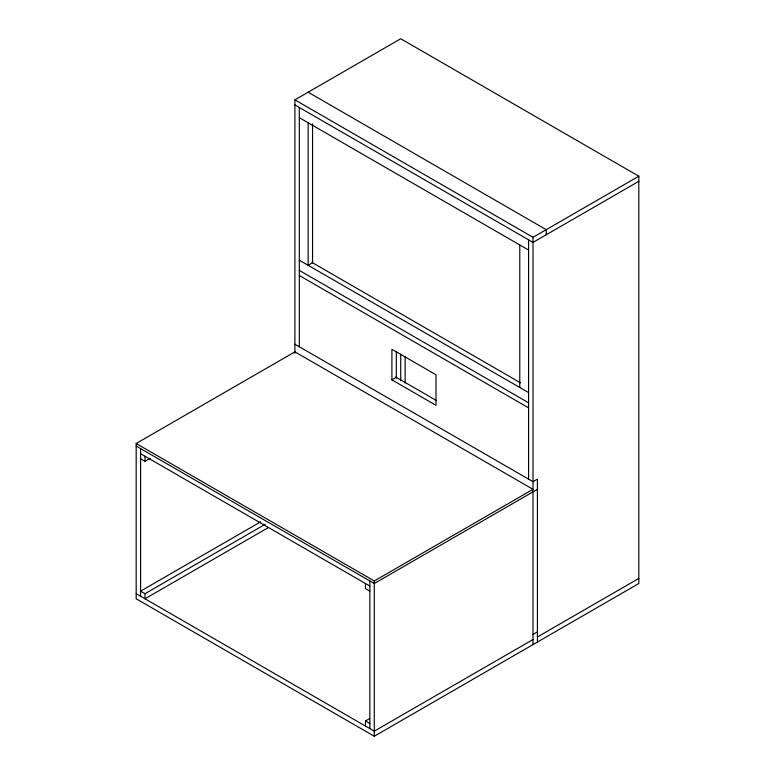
<?xml version="1.0" encoding="UTF-8"?>
<svg xmlns="http://www.w3.org/2000/svg" width="775" height="775" viewBox="0 0 775 775"><rect width="100%" height="100%" fill="white"/><g stroke="black" fill="none" stroke-linecap="round" stroke-linejoin="round"><path stroke-width="1.16" d="M294.907 353.274L294.907 99.849L400.723 38.75L638.823 176.216L638.823 583.517L374.277 736.25L136.177 598.784L136.177 443.503L294.907 351.86L533.006 489.325L374.277 580.969L136.177 443.503M140.585 458.781L144.993 461.319L150.214 458.306M294.907 99.849L533.006 237.305L638.823 176.216M638.823 181.302L533.006 242.401L294.907 104.935M391.908 379.866L436.005 405.315L436.005 374.771L391.908 349.312L391.908 379.866L396.316 377.318M260.681 521.817L140.585 591.151L144.993 593.698L265.089 524.365M268.218 527.649L144.993 598.784L144.993 593.698M537.414 489.325L374.277 583.507L136.177 446.051M365.451 726.068L365.451 720.973L369.627 718.561M533.006 634.425L537.414 631.877M533.006 639.52L374.277 731.154L136.177 593.698M537.414 636.972L638.823 578.421M308.14 92.206L546.23 229.671L546.23 234.757M299.315 117.664L528.589 250.034M312.102 262.512L520.442 382.792M299.315 260.216L528.589 392.586M299.315 270.397L528.589 402.777M299.315 275.493L528.589 407.863M395.696 376.999L436.528 400.578M294.907 344.226L533.006 481.692L537.414 479.144L537.414 642.058M140.585 453.685L369.859 586.055M369.859 591.151L365.451 588.603L365.451 583.507M365.451 720.973L369.859 723.521M533.006 237.305L533.006 644.606M528.589 239.853L528.589 479.144M519.773 244.948L519.773 387.5M405.141 356.423L405.141 383.034M400.723 354.127L400.723 380.738M396.316 351.472L396.316 378.19M374.277 580.969L374.277 736.25M369.859 580.969L369.859 728.616M312.548 123.835L312.548 262.764L308.14 265.312L308.14 122.75M299.315 107.483L299.315 346.774M144.993 456.233L144.993 461.319M140.585 448.599L140.585 596.246"/></g></svg>
